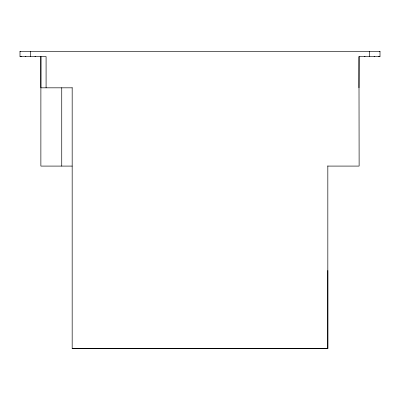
<?xml version="1.0" encoding="UTF-8"?>
<svg xmlns="http://www.w3.org/2000/svg" width="400" height="400" viewBox="0 0 400 400"><rect width="100%" height="100%" fill="white"/><g stroke="black" fill="none" stroke-linecap="round" stroke-linejoin="round"><path stroke-width="0.6" d="M327.825 270.435L327.825 348.695L72.175 348.7L72.175 87.65M379.645 51.3L380 51.3L380 56.525L358.96 56.525L359.13 166.085L327.825 166.085M21.4 56.525L20 56.52L20 51.3L20.355 51.3M20 51.305L380 51.305M20 56.525L46.085 56.52L46.085 87.825M25.215 56.525L25.915 56.525M34.955 56.525L35.65 56.52M364.35 56.525L365.045 56.525M374.085 56.525L374.785 56.52M378.6 56.525L380 56.52M72.175 87.825L40.87 87.825L40.89 56.52L40.87 166.09L72.175 166.09M358.95 87.83L359.11 56.525M72.175 348.695L327.825 348.695L327.825 165.84M369.565 51.3L369.565 56.52M61.74 87.725L61.74 166.09M30.435 51.3L30.435 56.52"/></g></svg>
